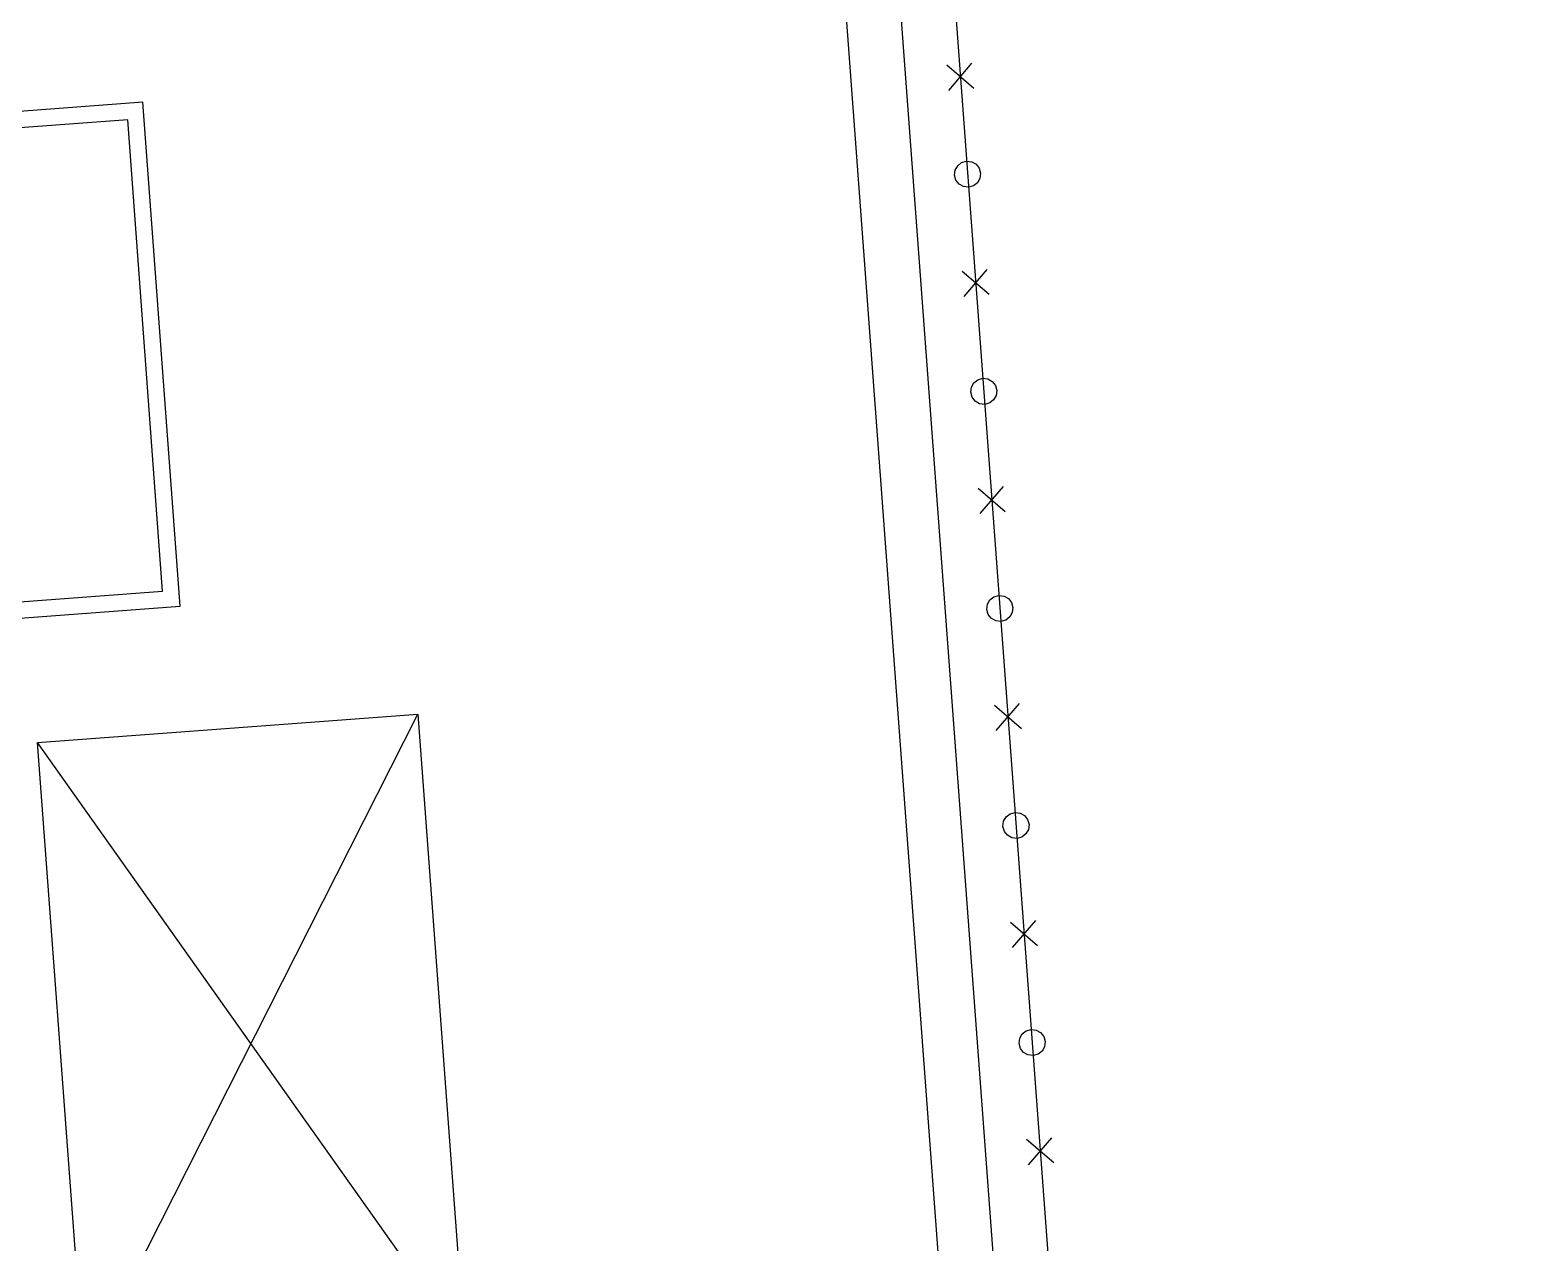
# Model space of a CAD drawing. Header units: millimetres. Extents: x 5990 to 6786, y 1103 to 1809.
# Drawn here: x 6512.75 to 6526.54, y 1526.89 to 1538.02 of the extents above; entities that cross this region are included whole.
import ezdxf
from ezdxf.enums import TextEntityAlignment as Align
from ezdxf.xclip import XClip

# ---------------------------------------------------------------- set-up
doc = ezdxf.new("R2010")
doc.units = ezdxf.units.MM
doc.header["$LTSCALE"] = 10
doc.header["$MEASUREMENT"] = 0
doc.header["$XCLIPFRAME"] = 2
doc.set_wipeout_variables(frame=1)
doc.linetypes.add('DASHED', pattern=[0.75, 0.5, -0.25])
doc.linetypes.add('HIDDEN1', pattern=[2.3, 1.5, -0.8])
doc.layers.add('TZ-BASE', color=253, linetype='Continuous')
doc.styles.add('PipeTools', font='GulimChe.ttf', dxfattribs={"height": 1250})

# ---------------------------------------------------------------- blocks, each defined once
blk = doc.blocks.new('JD-FJ67DH')
at = {"layer": 'TZ-BASE', "linetype": 'DASHED'}
blk.add_arc((734.289, -65.001), 129, 115.5087, 159.77332, dxfattribs=at)
at = {"layer": 'TZ-BASE', "color": 8, "style": 'PipeTools', "flags": 1}
for tag, rotation, oblique, width, p in [('지반고', 335.7608, 359.9999, 0.999999, (680.024, 49.703, -1173.645)), ('비고', 335.7608, 0.0002, 1.000003, (680.024, 49.703, -1173.645)), ('지반고', 335.7608, 0.0002, 1.000003, (671.813, 31.466, -1173.645)), ('비고', 335.7608, 359.9999, 0.999999, (671.813, 31.466, -1173.645)), ('지반고', 232.0335, 359.9999, 1.000001, (648.284, 25.182, -1173.645)), ('비고', 232.0335, 359.9999, 1.000001, (648.284, 25.182, -1173.645)), ('지반고', 232.0335, 0.0001, 1.000003, (656.655, 18.65, -1173.645)), ('비고', 232.0335, 0.0001, 0.999996, (656.655, 18.65, -1173.645)), ('지반고', 335.7608, 0.0002, 1.000003, (663.602, 13.229, -1173.645)), ('비고', 335.7608, 359.9999, 0.999999, (663.602, 13.229, -1173.645)), ('지반고', 335.7608, 0.0002, 1.000003, (655.391, -5.008, -1173.645)), ('비고', 335.7608, 359.9999, 0.999999, (655.391, -5.008, -1173.645)), ('지반고', 335.7608, 359.9999, 0.999999, (647.181, -23.245, -1173.645)), ('비고', 335.7608, 359.9999, 0.999999, (647.181, -23.245, -1173.645))]:
    blk.add_attdef(tag, text='', height=0.00001, rotation=rotation, dxfattribs=dict(at, oblique=oblique, width=width)).set_placement(p, align=Align.MIDDLE_CENTER)
blk.add_wipeout([(521.533, 25.655), (636.414, 34.173), (632.859, 82.014), (517.978, 73.497)]).translate(0, 0, -1.705).dxf.layer = 'TZ-BASE'
at = {"layer": 'TZ-BASE', "extrusion": (-0.001809, 0.024344, 0.999702)}
for p, q in [((632.661, 82.031, -2.874), (635.793, 39.872, -1.842)), ((634.856, 54.041, -2.192), (634.609, 54.255, -2.197)), ((634.626, 54.024, -2.192), (634.839, 54.272, -2.197)), ((634.997, 52.15, -2.146), (634.749, 52.363, -2.151)), ((634.766, 52.132, -2.146), (634.98, 52.38, -2.151)), ((635.145, 50.158, -2.097), (634.897, 50.372, -2.103)), ((634.914, 50.141, -2.097), (635.128, 50.389, -2.103)), ((635.293, 48.167, -2.049), (635.045, 48.38, -2.054)), ((635.062, 48.149, -2.049), (635.276, 48.397, -2.054)), ((635.441, 46.175, -2), (635.193, 46.389, -2.006)), ((635.21, 46.158, -2), (635.424, 46.406, -2.006)), ((635.589, 44.184, -1.952), (635.341, 44.397, -1.957)), ((635.358, 44.166, -1.952), (635.572, 44.414, -1.957))]:
    blk.add_line(p, q, dxfattribs=at)
at = {"layer": 'TZ-BASE', "extrusion": (-0.000903428, 0.024082, 0.99971)}
blk.add_line((632.196, 81.496, -2.942), (635.302, 39.716, -1.932), dxfattribs=at)
at = {"layer": 'TZ-BASE', "extrusion": (-0.005156, 0.081269, 0.996679)}
for p, q in [((627.228, 53.914, -1.265), (625.184, 53.762, -1.263)), ((627.572, 49.292, -0.886), (627.228, 53.914, -1.265)), ((627.09, 53.754, -1.253), (625.195, 53.613, -1.251)), ((627.411, 49.43, -0.898), (627.09, 53.754, -1.253)), ((625.516, 49.289, -0.897), (627.411, 49.43, -0.898)), ((625.528, 49.14, -0.885), (627.572, 49.292, -0.886))]:
    blk.add_line(p, q, dxfattribs=at)
at = {"layer": 'TZ-BASE'}
for p, q in [((626.692, 42.256, 2.038), (629.752, 48.299, 2.038)), ((630.182, 42.515, 2.038), (626.262, 48.04, 2.038))]:
    blk.add_line(p, q, dxfattribs=at)
at = {"layer": 'TZ-BASE', "extrusion": (0.000905823, -0.000262335, 1), "const_width": 0.5, "elevation": -1173.097}
blk.add_lwpolyline([(634.034, 77.5), (633.72, 81.725), (519.037, 73.191), (522.591, 25.349), (616.664, 32.34)], dxfattribs=at)
at = {"layer": 'TZ-BASE', "ltscale": 10, "extrusion": (0.000905823, -0.000262335, 1), "elevation": -1172.997}
blk.add_lwpolyline([(632.834, 80.154), (635.639, 42.396)], dxfattribs=at)
at = {"layer": 'TZ-BASE', "linetype": 'HIDDEN1', "elevation": 2.038}
blk.add_lwpolyline([(626.262, 48.04), (629.752, 48.299), (630.182, 42.515), (626.692, 42.256)], close=True, dxfattribs=at)
at = {"layer": 'TZ-BASE', "extrusion": (-0.001809, 0.024344, 0.999702)}
for centre in [(-637, -6.117, -2.024), (-637, -4.119, -2.024), (-637, -2.121, -2.025), (-637, -0.124, -2.025), (-637, 1.874, -2.025)]:
    blk.add_circle(centre, 0.12, dxfattribs=at)
at = {"layer": 'TZ-BASE', "color": 8, "style": 'PipeTools', "oblique": 359.9999, "flags": 1}
for tag, width in [('지반고', 1.000002), ('비고', 1.000001)]:
    blk.add_attdef(tag, text='', height=0.00001, rotation=232.0335, dxfattribs=dict(at, width=width)).set_placement((632.517, 37.487, -1173.645), align=Align.MIDDLE_CENTER)

msp = doc.modelspace()

# ---------------------------------------------------------------- block references
at = {"layer": 'TZ-BASE'}
ref = msp.add_blockref('JD-FJ67DH', (5886.554, 1483.446), dxfattribs=at)
XClip(ref).set_block_clipping_path([(358.5818809071, 73.9502363264), (361.6070430359, -76.0592658575), (693.4538319083, -77.0310590277), (706.0197697019, 72.932785567)])

doc.saveas('drawing.dxf')
